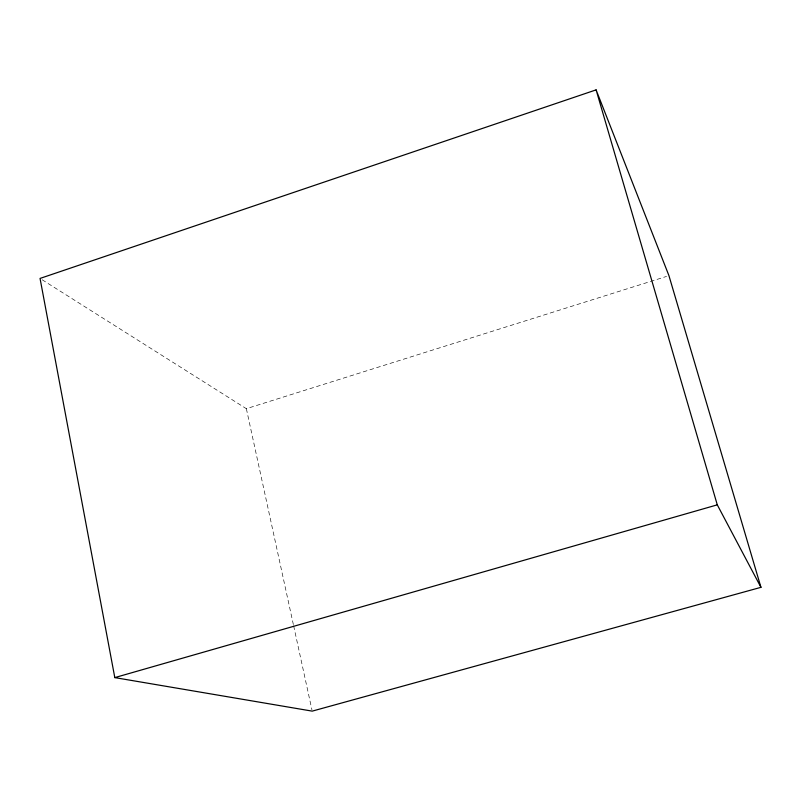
<?xml version="1.0" encoding="UTF-8"?>
<svg xmlns="http://www.w3.org/2000/svg" width="801" height="801" viewBox="0 0 801 801"><rect width="100%" height="100%" fill="white"/><g stroke="black" fill="none" stroke-linecap="round" stroke-linejoin="round"><path stroke-width="0.6" stroke-dasharray="4 3" d="M42.163 279.759L246.358 408.69L666.562 276.415M246.358 408.69L293.356 624.54M293.627 625.761L311.949 709.906"/><path stroke-width="1.2" d="M596.104 89.872L40.05 278.428L114.803 677.606L312.21 711.128L760.95 587.333L668.945 275.664L596.104 89.872L717.285 504.85L760.95 587.333M114.803 677.606L717.285 504.85"/></g></svg>
